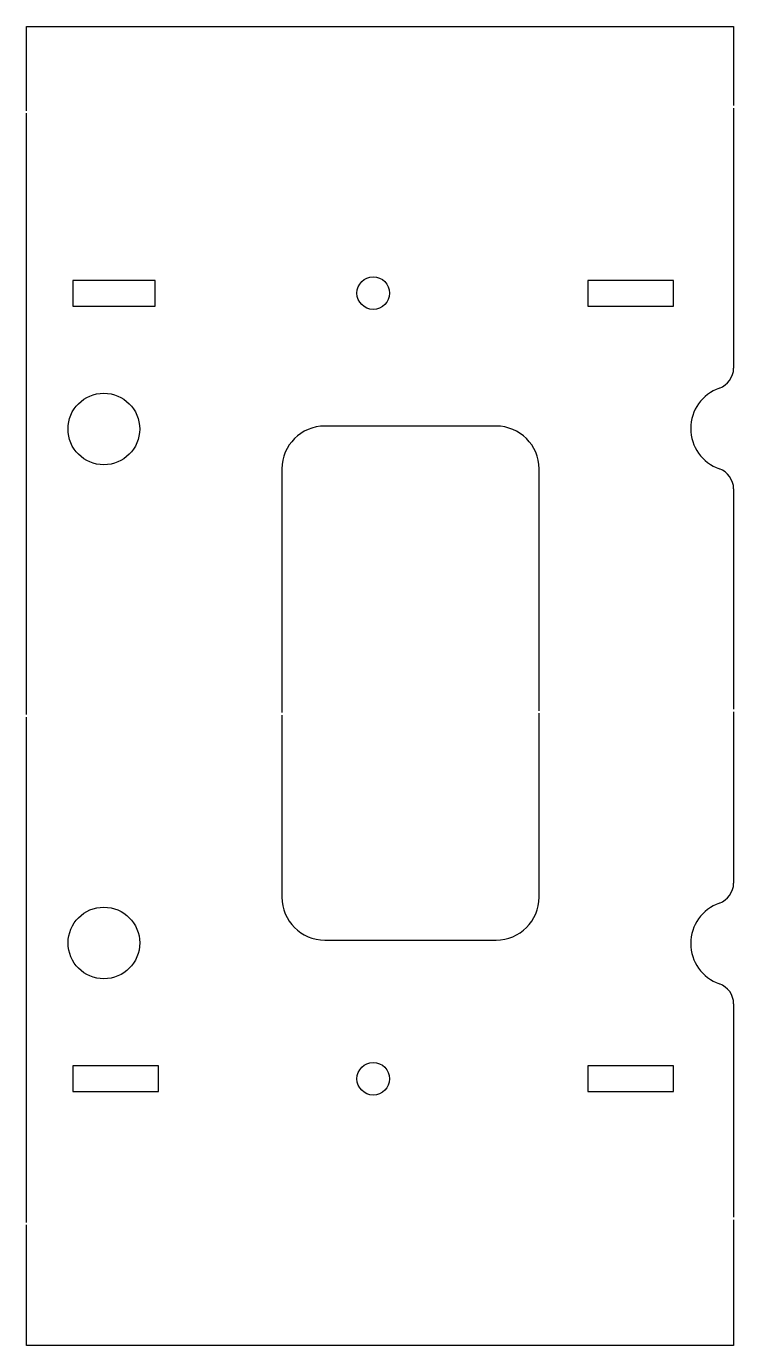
# Model space of a CAD drawing. Header units: centimetres. Extents: x 41 to 49.3, y -0.2 to 15.2.
import ezdxf

# ---------------------------------------------------------------- set-up
doc = ezdxf.new("R2010")
doc.units = ezdxf.units.CM

msp = doc.modelspace()

# ---------------------------------------------------------------- linework, layer by layer
at = {"color": 7, "linetype": 'Continuous', "lineweight": 25}
for p, q in [((41.042, 15.2), (49.292, 15.2)), ((41.042, 14.215), (41.042, 15.2)), ((49.292, 15.2), (49.292, 14.276)), ((41.042, 7.168), (41.042, 14.185)), ((49.292, 14.246), (49.292, 11.211)), ((42.542, 12.235), (41.583, 12.235)), ((41.583, 12.235), (41.583, 11.935)), ((42.542, 11.935), (42.542, 12.235)), ((48.592, 12.235), (47.592, 12.235)), ((47.592, 12.235), (47.592, 11.935)), ((48.592, 11.935), (48.592, 12.235)), ((41.583, 11.935), (42.542, 11.935)), ((47.592, 11.935), (48.592, 11.935)), ((46.522, 10.534), (44.522, 10.534)), ((44.022, 10.034), (44.022, 7.19)), ((47.022, 7.212), (47.022, 10.034)), ((49.292, 9.801), (49.292, 7.229)), ((41.042, 1.239), (41.042, 7.138)), ((44.022, 7.16), (44.022, 5.034)), ((47.022, 5.034), (47.022, 7.182)), ((49.292, 7.199), (49.292, 5.199)), ((44.522, 4.534), (46.522, 4.534)), ((49.292, 3.788), (49.292, 1.3)), ((42.583, 3.065), (41.583, 3.065)), ((41.583, 3.065), (41.583, 2.765)), ((42.583, 2.765), (42.583, 3.065)), ((48.592, 3.065), (47.592, 3.065)), ((47.592, 3.065), (47.592, 2.765)), ((48.592, 2.765), (48.592, 3.065)), ((41.583, 2.765), (42.583, 2.765)), ((47.592, 2.765), (48.592, 2.765)), ((49.292, 1.27), (49.292, -0.2)), ((41.042, -0.2), (41.042, 1.209)), ((49.292, -0.2), (41.042, -0.2))]:
    msp.add_line(p, q, dxfattribs=at)
for centre, radius in [((45.088, 12.086), 0.19), ((41.945, 10.5), 0.418), ((41.946, 4.5), 0.418), ((45.088, 2.915), 0.19)]:
    msp.add_circle(centre, radius, dxfattribs=at)
for centre, radius, start, end in [((49.042, 11.213), 0.25, 289.4712, 359.547), ((49.292, 10.506), 0.5, 109.4712, 250.5288), ((44.522, 10.034), 0.5, 90, 180), ((46.522, 10.034), 0.5, 0, 90), ((49.042, 9.799), 0.25, 0.4236, 70.5288), ((49.042, 5.201), 0.25, 289.4712, 359.6915), ((44.522, 5.034), 0.5, 180, 270), ((46.522, 5.034), 0.5, 270, 0), ((49.292, 4.494), 0.5, 109.4712, 250.5288), ((49.042, 3.787), 0.25, 0.2633, 70.5288)]:
    msp.add_arc(centre, radius, start, end, dxfattribs=at)

doc.saveas('drawing.dxf')
